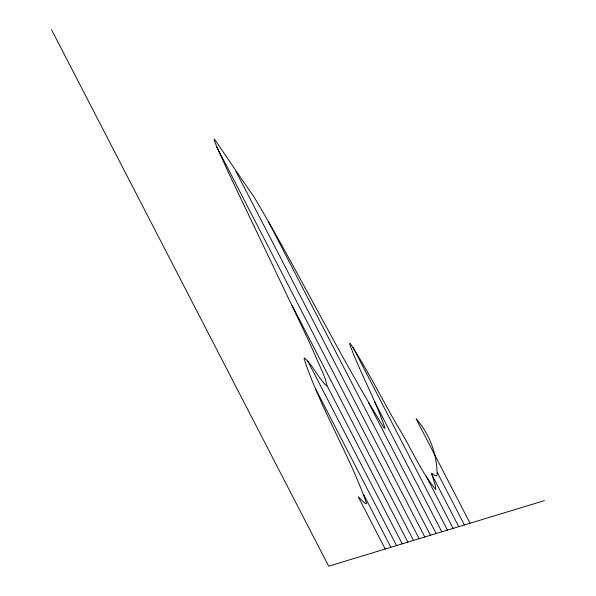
<?xml version="1.0" encoding="UTF-8"?>
<svg xmlns="http://www.w3.org/2000/svg" width="596" height="596" viewBox="0 0 596 596"><rect width="100%" height="100%" fill="white"/><g stroke="black" fill="none" stroke-linecap="round" stroke-linejoin="round"><path stroke-width="0.89" d="M470.058 523.221L416.112 418.794C429.642 433.873 437.345 454.919 437.054 475.116L436.227 475.936L435.132 475.66L431.571 473.082L435.155 485.04L435.825 489.674C420.59 471.265 411.233 448.155 398.597 427.831C382.207 399.722 367.799 370.354 350.023 343.08L349.569 343.78C359.924 372.545 375.413 399.32 385.046 428.33L384.092 428.077C337.82 352.936 299.363 273.177 254.254 197.313C240.724 178.048 227.739 158.312 214.329 139.017L214.426 140.79L216.855 147.078L229.289 174.323L308.333 339.988L322.965 373.059L325.416 379.391L326.928 385.485L407.85 542.129M544.424 500.618L328.679 566.2L51.576 29.8M326.928 385.485L326.094 385.456C317.884 377.194 313.191 365.84 304.563 358.025L304.042 358.598C320.417 408.506 349.077 453.854 366.562 503.374L366.033 503.925L364.707 502.95L358.256 496.796L385.232 549.005M437.427 472.725L464.403 524.942M431.772 474.446L458.749 526.663M426.118 476.167L453.094 528.376M353.026 347.341L447.44 530.097M374.348 401.279L441.785 531.818M368.693 403L436.13 533.539M268.625 221.965L430.468 535.253M235.994 171.462L424.814 536.974M216.855 147.078L419.159 538.695M292.122 305.443L413.505 540.416M307.789 361.094L402.196 543.85M315.619 388.92L396.541 545.571M363.91 495.075L390.887 547.292"/></g></svg>
